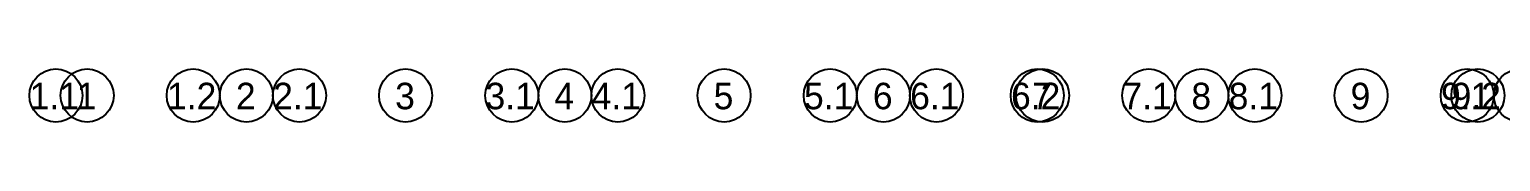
# Model space of a CAD drawing. Extents: x 692141 to 693595, y 1492301 to 1494225.
# Drawn here: x 692456.3 to 692567.1, y 1492516.2 to 1492520.2 of the extents above; entities that cross this region are included whole.
import ezdxf

# ---------------------------------------------------------------- set-up
doc = ezdxf.new("R2010")
doc.units = 0
doc.header["$MEASUREMENT"] = 0
doc.layers.add('S-GRID-IDEN', color=1, linetype='Continuous', lineweight=25)
doc.styles.add('Browallia New_1', font='Browallia New.ttf', dxfattribs={"height": 1000})

# ---------------------------------------------------------------- blocks, each defined once
blk = doc.blocks.new('Grid - INFRA-AR_Grid Head-309054-500_ELEVATION 2')
at = {"layer": 'S-GRID-IDEN'}
blk.add_circle((-266500, -12721), 2000, dxfattribs=at)

msp = doc.modelspace()

# ---------------------------------------------------------------- block references
at = {"layer": 'S-GRID-IDEN', "xscale": 0.001, "yscale": 0.001, "zscale": 0.001}
for p in [(692724.757, 1492530.912), (692727.107, 1492530.912), (692735.107, 1492530.912), (692739.107, 1492530.912), (692743.107, 1492530.912), (692751.107, 1492530.912), (692759.107, 1492530.912), (692763.107, 1492530.912), (692767.107, 1492530.912), (692775.107, 1492530.912), (692783.107, 1492530.912), (692787.107, 1492530.912), (692791.107, 1492530.912), (692798.707, 1492530.912), (692799.107, 1492530.912), (692807.107, 1492530.912), (692811.107, 1492530.912), (692815.107, 1492530.912), (692823.107, 1492530.912), (692831.107, 1492530.912), (692831.907, 1492530.912), (692835.107, 1492530.912)]:
    msp.add_blockref('Grid - INFRA-AR_Grid Head-309054-500_ELEVATION 2', p, dxfattribs=at)

# ---------------------------------------------------------------- texts
at = {"layer": 'S-GRID-IDEN', "lineweight": 5, "char_height": 2, "attachment_point": 1, "style": 'Browallia New_1'}
for s, insert, width in [('1.2', (692466.626, 1492519.153), 4.81012), ('2', (692471.816, 1492519.153), 1.92405), ('2.1', (692474.626, 1492519.153), 4.81012), ('3', (692483.816, 1492519.153), 1.92405), ('3.1', (692490.626, 1492519.153), 4.81012), ('6', (692519.816, 1492519.153), 1.92405), ('6.1', (692522.626, 1492519.153), 4.81012), ('6.2', (692530.226, 1492519.153), 4.81012), ('8', (692543.816, 1492519.153), 1.92405), ('8.1', (692546.626, 1492519.153), 4.81012), ('9', (692555.816, 1492519.153), 1.92405), ('9.1', (692562.626, 1492519.153), 4.81012), ('9.2', (692563.426, 1492519.153), 4.81012), ('1.1', (692456.276, 1492519.153), 4.81012), ('1', (692459.816, 1492519.153), 1.92405), ('4', (692495.816, 1492519.153), 1.92405), ('4.1', (692498.626, 1492519.153), 4.81012), ('5', (692507.816, 1492519.153), 1.92405), ('5.1', (692514.626, 1492519.153), 4.81012), ('7', (692531.816, 1492519.153), 1.92405), ('7.1', (692538.626, 1492519.153), 4.81012)]:
    msp.add_mtext(s, dxfattribs=dict(at, insert=insert, width=width))

doc.saveas('drawing.dxf')
